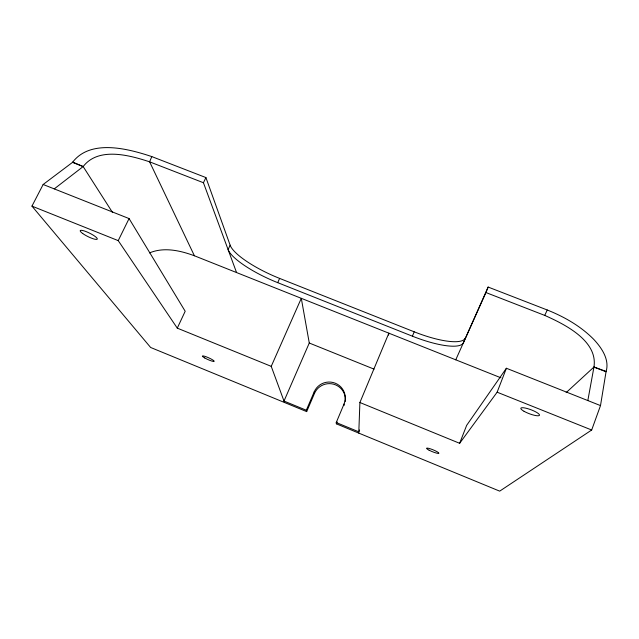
<?xml version="1.0" encoding="UTF-8"?>
<svg xmlns="http://www.w3.org/2000/svg" width="639" height="639" viewBox="0 0 639 639"><rect width="100%" height="100%" fill="white"/><g stroke="black" fill="none" stroke-linecap="round" stroke-linejoin="round"><path stroke-width="0.96" d="M500.96 377.817L388.855 333.175L359.901 402.514L358.767 433.098L499.69 491.143L591.682 430.007L600.5 405.589L606.044 371.786C609.806 359.597 601.65 347.832 593.703 339.333C580.699 326.17 564.341 316.816 547.256 309.995L488.14 287.055L463.435 342.704A51.527 13.363 22.2 0 1 412.403 336.186L277.709 282.654A50.681 12.908 24.5 0 1 228.091 249.569L230.136 245.176L205.918 177.57L151.794 156.587C128.112 148.703 90.379 138.711 72.495 162.386L43.148 184.487L31.95 206.125L150.628 347.472L306.68 411.612L314.516 393.336L314.22 391.811A16.175 15.919 -8 0 1 335.363 383.248A16.175 15.919 -8 0 1 344.046 404.008L344.109 405.438M388.584 335.108L388.855 333.175L194.408 255.776C180.326 250.56 163.935 246.838 149.534 252.892M587.832 400.557L593.951 367.042C598.136 340.747 564.485 324.205 544.74 315.41L485.944 292.55L455.759 359.813M359.901 402.514L459.649 443.306L497.134 392.194L506.392 368.256L600.5 405.589M459.649 443.306L466.654 425.358L506.392 368.256M485.944 292.55L488.14 287.055M412.403 336.186L414.208 331.817A51.471 13.595 22.2 0 0 465.28 338.087M151.794 156.587L149.614 161.835L194.408 255.776M359.589 429.991L358.83 431.836L336.242 422.539L344.046 404.008M358.767 433.098L336.37 423.833L337.144 421.996M306.68 411.612L306.313 410.23L314.22 391.811M284.539 402.522L271.232 366.355L301.296 298.317L309.276 343.023L284.004 401.068L306.313 410.23M277.709 282.654L279.618 278.404A50.633 13.131 24.5 0 1 230.136 245.176M544.74 315.41L547.256 309.995M271.232 366.355L177.283 328.142L185.19 311.257L129.078 218.57L43.148 184.487M236.55 272.534L203.442 182.738L205.918 177.57M177.283 328.142L118.223 240.631L129.078 218.57M54.251 188.888L83.158 166.563C98.446 146.65 129.509 155.189 149.614 161.835L203.442 182.738M566.146 392.618L593.951 367.042L606.123 371.395M72.495 162.386L83.158 166.563L112.584 212.587M593.951 367.042L606.044 371.786M279.618 278.404L414.208 331.817M31.95 206.125L118.223 240.631M497.134 392.194L591.682 430.007M309.276 343.023L374.047 369.134M72.718 162.066L83.158 166.563M336.242 422.539L336.37 423.833M314.516 393.336A16.055 15.807 -8.1 0 1 345.204 401.444M82.727 233.531A9.537 1.909 26.4 0 0 97.064 239.313A9.537 1.909 26.4 0 0 86.465 231.741A9.537 1.909 26.4 0 0 82.727 233.531M524.068 411.308A9.944 2.149 20.6 0 0 539.348 415.446A9.944 2.149 20.6 0 0 527.103 408.489A9.944 2.149 20.6 0 0 524.068 411.308M429.144 450.223A6.678 1.006 22.1 0 0 438.873 453.283A6.678 1.006 22.1 0 0 430.087 448.73A6.678 1.006 22.1 0 0 429.144 450.223M204.76 357.976A6.478 0.958 24.2 0 0 214.169 361.37A6.478 0.958 24.2 0 0 205.942 356.69A6.478 0.958 24.2 0 0 204.76 357.976"/></g></svg>
